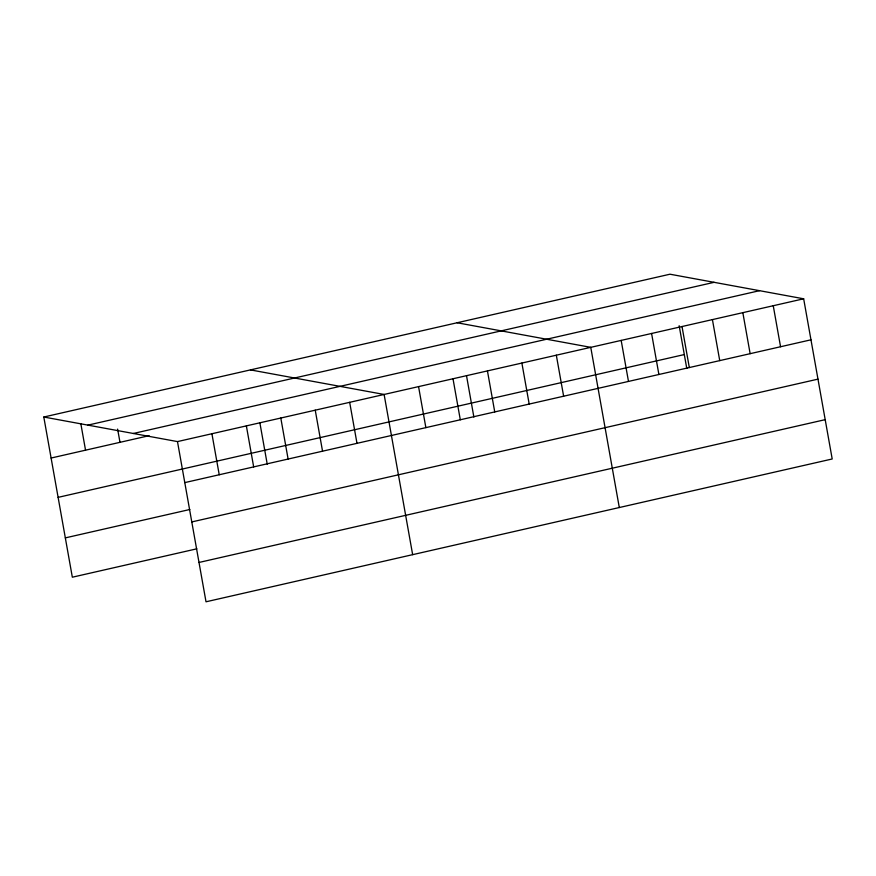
<?xml version="1.0" encoding="UTF-8"?>
<svg xmlns="http://www.w3.org/2000/svg" width="876" height="876" viewBox="0 0 876 876"><rect width="100%" height="100%" fill="white"/><g stroke="black" fill="none" stroke-linecap="round" stroke-linejoin="round"><path stroke-width="1.31" d="M43.8 417.02L669.987 274.21L803.664 298.793L832.2 458.98L206.013 601.79L177.478 441.592L43.8 417.02L72.336 577.207L196.848 548.814M87.918 425.123L714.104 282.324M133.36 433.478L759.547 290.679M51.104 458.038L149.128 435.679M177.478 441.592L803.664 298.793M58.112 497.36L684.298 354.561M184.781 482.61L810.968 339.811M65.328 537.886L189.84 509.493M191.789 521.932L817.976 379.133M199.005 562.458L825.192 419.659M457.086 322.762L590.763 347.345L619.299 507.532M250.437 369.891L384.115 394.463L412.651 554.661M773.245 305.724L780.56 346.743M742.837 312.666L750.141 353.674M712.418 319.598L719.733 360.616M682.01 326.529L689.313 367.548M679.163 325.719L686.784 368.489M651.591 333.471L658.894 374.49M621.172 340.403L628.486 381.421M556.326 355.196L563.629 396.215M521.877 363.047L529.192 404.066M487.439 370.898L494.743 411.917M466.492 375.585L473.872 417.042M453.001 378.76L460.305 419.779M418.564 386.612L425.867 427.63M349.677 402.325L356.992 443.344M315.24 410.176L322.543 451.195M280.802 418.027L288.105 459.046M259.854 422.714L267.235 464.17M246.364 425.878L253.668 466.897M211.915 433.74L219.23 474.759M117.625 429.098L119.99 442.325M80.833 423.721L85.541 450.176"/></g></svg>
